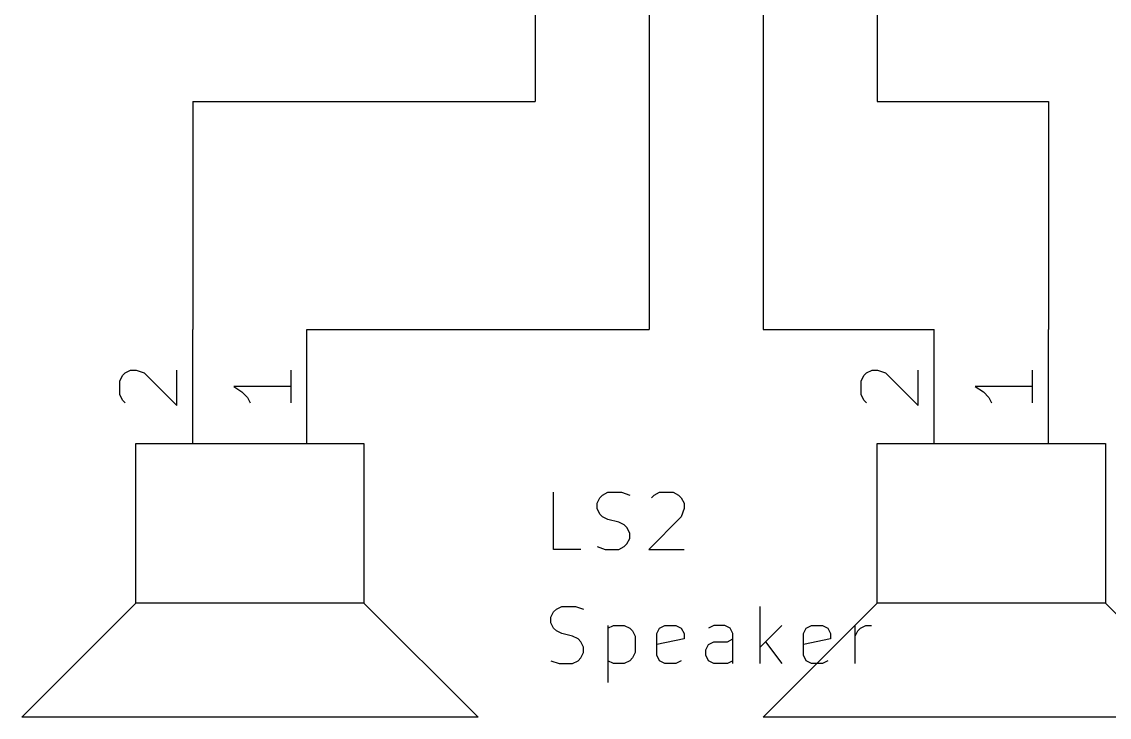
# Model space of a CAD drawing. Header units: inches. Extents: x 0.4 to 11.3, y -7.9 to -0.4.
# Drawn here: x 2.55 to 3.503, y -6.24 to -5.63 of the extents above; entities that cross this region are included whole.
import ezdxf

# ---------------------------------------------------------------- set-up
doc = ezdxf.new("R2010")
doc.units = ezdxf.units.IN
doc.header["$MEASUREMENT"] = 0
for name, color, linetype in [('GREENSIXTYFIVE', 129, 'CONTINUOUS'), ('LIGHTGREEN', 92, 'CONTINUOUS'), ('LIGHTRED', 12, 'CONTINUOUS'), ('RED', 14, 'CONTINUOUS')]:
    doc.layers.add(name, color=color, linetype=linetype)

msp = doc.modelspace()

# ---------------------------------------------------------------- linework, layer by layer
at = {"layer": 'GREENSIXTYFIVE', "linetype": 'CONTINUOUS'}
for p, q in [((3.01628, -6.0928), (3.01628, -6.0428)), ((3.01628, -6.0928), (3.01628, -6.0428)), ((3.05914, -6.04518), (3.0639, -6.0428)), ((3.05914, -6.04518), (3.0639, -6.0428)), ((3.0639, -6.0428), (3.0758, -6.0428)), ((3.0639, -6.0428), (3.0758, -6.0428)), ((3.0758, -6.0428), (3.08295, -6.04518)), ((3.0758, -6.0428), (3.08295, -6.04518)), ((3.10437, -6.04518), (3.10914, -6.0428)), ((3.10437, -6.04518), (3.10914, -6.0428)), ((3.10914, -6.0428), (3.12104, -6.0428)), ((3.10914, -6.0428), (3.12104, -6.0428)), ((3.12104, -6.0428), (3.1258, -6.04518)), ((3.12104, -6.0428), (3.1258, -6.04518)), ((3.05438, -6.05232), (3.05676, -6.04756)), ((3.05438, -6.05232), (3.05676, -6.04756)), ((3.05438, -6.05709), (3.05438, -6.05232)), ((3.05438, -6.05709), (3.05438, -6.05232)), ((3.05676, -6.04756), (3.05914, -6.04518)), ((3.05676, -6.04756), (3.05914, -6.04518)), ((3.102, -6.04756), (3.10437, -6.04518)), ((3.102, -6.04756), (3.10437, -6.04518)), ((3.1258, -6.04518), (3.12819, -6.04756)), ((3.1258, -6.04518), (3.12819, -6.04756)), ((3.12819, -6.04756), (3.13057, -6.05232)), ((3.12819, -6.04756), (3.13057, -6.05232)), ((3.13057, -6.05232), (3.13057, -6.05709)), ((3.13057, -6.05232), (3.13057, -6.05709)), ((3.05676, -6.06185), (3.05438, -6.05709)), ((3.05676, -6.06185), (3.05438, -6.05709)), ((3.05914, -6.06423), (3.05676, -6.06185)), ((3.05914, -6.06423), (3.05676, -6.06185)), ((3.13057, -6.05709), (3.12819, -6.06423)), ((3.13057, -6.05709), (3.12819, -6.06423)), ((3.0639, -6.06661), (3.05914, -6.06423)), ((3.0639, -6.06661), (3.05914, -6.06423)), ((3.07343, -6.06899), (3.0639, -6.06661)), ((3.07343, -6.06899), (3.0639, -6.06661)), ((3.07819, -6.07137), (3.07343, -6.06899)), ((3.07819, -6.07137), (3.07343, -6.06899)), ((3.08057, -6.07375), (3.07819, -6.07137)), ((3.08057, -6.07375), (3.07819, -6.07137)), ((3.12819, -6.06423), (3.09961, -6.0928)), ((3.12819, -6.06423), (3.09961, -6.0928)), ((3.08295, -6.07852), (3.08057, -6.07375)), ((3.08295, -6.07852), (3.08057, -6.07375)), ((3.08295, -6.08328), (3.08295, -6.07852)), ((3.08295, -6.08328), (3.08295, -6.07852)), ((3.05438, -6.09042), (3.06152, -6.0928)), ((3.05438, -6.09042), (3.06152, -6.0928)), ((3.07343, -6.0928), (3.07819, -6.09042)), ((3.07343, -6.0928), (3.07819, -6.09042)), ((3.07819, -6.09042), (3.08057, -6.08804)), ((3.07819, -6.09042), (3.08057, -6.08804)), ((3.08057, -6.08804), (3.08295, -6.08328)), ((3.08057, -6.08804), (3.08295, -6.08328)), ((3.04009, -6.0928), (3.01628, -6.0928)), ((3.04009, -6.0928), (3.01628, -6.0928)), ((3.06152, -6.0928), (3.07343, -6.0928)), ((3.06152, -6.0928), (3.07343, -6.0928)), ((3.09961, -6.0928), (3.13057, -6.0928)), ((3.09961, -6.0928), (3.13057, -6.0928)), ((3.0139, -6.15232), (3.01628, -6.14756)), ((3.0139, -6.15232), (3.01628, -6.14756)), ((3.01628, -6.14756), (3.01866, -6.14518)), ((3.01628, -6.14756), (3.01866, -6.14518)), ((3.01866, -6.14518), (3.02343, -6.1428)), ((3.01866, -6.14518), (3.02343, -6.1428)), ((3.02343, -6.1428), (3.03533, -6.1428)), ((3.02343, -6.1428), (3.03533, -6.1428)), ((3.03533, -6.1428), (3.04247, -6.14518)), ((3.03533, -6.1428), (3.04247, -6.14518)), ((3.19723, -6.1928), (3.19723, -6.1428)), ((3.19723, -6.1928), (3.19723, -6.1428)), ((3.0139, -6.15709), (3.0139, -6.15232)), ((3.0139, -6.15709), (3.0139, -6.15232)), ((3.01628, -6.16185), (3.0139, -6.15709)), ((3.01628, -6.16185), (3.0139, -6.15709)), ((3.01866, -6.16423), (3.01628, -6.16185)), ((3.01866, -6.16423), (3.01628, -6.16185)), ((3.02343, -6.16661), (3.01866, -6.16423)), ((3.02343, -6.16661), (3.01866, -6.16423)), ((3.03295, -6.16899), (3.02343, -6.16661)), ((3.03295, -6.16899), (3.02343, -6.16661)), ((3.0639, -6.15947), (3.0639, -6.20947)), ((3.0639, -6.16185), (3.06866, -6.15947)), ((3.0639, -6.15947), (3.0639, -6.20947)), ((3.0639, -6.16185), (3.06866, -6.15947)), ((3.06866, -6.15947), (3.07819, -6.15947)), ((3.06866, -6.15947), (3.07819, -6.15947)), ((3.07819, -6.15947), (3.08294, -6.16185)), ((3.07819, -6.15947), (3.08294, -6.16185)), ((3.08294, -6.16185), (3.08533, -6.16423)), ((3.08294, -6.16185), (3.08533, -6.16423)), ((3.08533, -6.16423), (3.08771, -6.16899)), ((3.08533, -6.16423), (3.08771, -6.16899)), ((3.10676, -6.16661), (3.10913, -6.16185)), ((3.10676, -6.16661), (3.10913, -6.16185)), ((3.10676, -6.18566), (3.10676, -6.16661)), ((3.10676, -6.18566), (3.10676, -6.16661)), ((3.10913, -6.16185), (3.1139, -6.15947)), ((3.10913, -6.16185), (3.1139, -6.15947)), ((3.1139, -6.15947), (3.12342, -6.15947)), ((3.1139, -6.15947), (3.12342, -6.15947)), ((3.12342, -6.15947), (3.12818, -6.16185)), ((3.12342, -6.15947), (3.12818, -6.16185)), ((3.12818, -6.16185), (3.13056, -6.16661)), ((3.12818, -6.16185), (3.13056, -6.16661)), ((3.13056, -6.16661), (3.13056, -6.17137)), ((3.13056, -6.16661), (3.13056, -6.17137)), ((3.15676, -6.15947), (3.15199, -6.16185)), ((3.15676, -6.15947), (3.15199, -6.16185)), ((3.16628, -6.15947), (3.15676, -6.15947)), ((3.16628, -6.15947), (3.15676, -6.15947)), ((3.17104, -6.16185), (3.16628, -6.15947)), ((3.17104, -6.16185), (3.16628, -6.15947)), ((3.17342, -6.16661), (3.17104, -6.16185)), ((3.17342, -6.16661), (3.17104, -6.16185)), ((3.17342, -6.1928), (3.17342, -6.16661)), ((3.17342, -6.1928), (3.17342, -6.16661)), ((3.21628, -6.15947), (3.19723, -6.17852)), ((3.21628, -6.15947), (3.19723, -6.17852)), ((3.23533, -6.16661), (3.2377, -6.16185)), ((3.23533, -6.16661), (3.2377, -6.16185)), ((3.23533, -6.18566), (3.23533, -6.16661)), ((3.23533, -6.18566), (3.23533, -6.16661)), ((3.2377, -6.16185), (3.24247, -6.15947)), ((3.2377, -6.16185), (3.24247, -6.15947)), ((3.24247, -6.15947), (3.25199, -6.15947)), ((3.24247, -6.15947), (3.25199, -6.15947)), ((3.25199, -6.15947), (3.25675, -6.16185)), ((3.25199, -6.15947), (3.25675, -6.16185)), ((3.25675, -6.16185), (3.25913, -6.16661)), ((3.25675, -6.16185), (3.25913, -6.16661)), ((3.25913, -6.16661), (3.25913, -6.17137)), ((3.25913, -6.16661), (3.25913, -6.17137)), ((3.28056, -6.1928), (3.28056, -6.15947)), ((3.28056, -6.1928), (3.28056, -6.15947)), ((3.28056, -6.16899), (3.28294, -6.16423)), ((3.28056, -6.16899), (3.28294, -6.16423)), ((3.28294, -6.16423), (3.28533, -6.16185)), ((3.28294, -6.16423), (3.28533, -6.16185)), ((3.28533, -6.16185), (3.29009, -6.15947)), ((3.28533, -6.16185), (3.29009, -6.15947)), ((3.29009, -6.15947), (3.29485, -6.15947)), ((3.29009, -6.15947), (3.29485, -6.15947)), ((3.03771, -6.17137), (3.03295, -6.16899)), ((3.03771, -6.17137), (3.03295, -6.16899)), ((3.04009, -6.17375), (3.03771, -6.17137)), ((3.04009, -6.17375), (3.03771, -6.17137)), ((3.04247, -6.17852), (3.04009, -6.17375)), ((3.04247, -6.17852), (3.04009, -6.17375)), ((3.08771, -6.16899), (3.08771, -6.18328)), ((3.08771, -6.16899), (3.08771, -6.18328)), ((3.13056, -6.17137), (3.10676, -6.17613)), ((3.13056, -6.17137), (3.10676, -6.17613)), ((3.14961, -6.18089), (3.15199, -6.17613)), ((3.14961, -6.18089), (3.15199, -6.17613)), ((3.15199, -6.17613), (3.15676, -6.17375)), ((3.15199, -6.17613), (3.15676, -6.17375)), ((3.15676, -6.17375), (3.16866, -6.17375)), ((3.15676, -6.17375), (3.16866, -6.17375)), ((3.16866, -6.17375), (3.17342, -6.17137)), ((3.16866, -6.17375), (3.17342, -6.17137)), ((3.20199, -6.17375), (3.21628, -6.1928)), ((3.20199, -6.17375), (3.21628, -6.1928)), ((3.25913, -6.17137), (3.23533, -6.17613)), ((3.25913, -6.17137), (3.23533, -6.17613)), ((3.04009, -6.18804), (3.04247, -6.18328)), ((3.04009, -6.18804), (3.04247, -6.18328)), ((3.04247, -6.18328), (3.04247, -6.17852)), ((3.04247, -6.18328), (3.04247, -6.17852)), ((3.08771, -6.18328), (3.08533, -6.18804)), ((3.08771, -6.18328), (3.08533, -6.18804)), ((3.10913, -6.19042), (3.10676, -6.18566)), ((3.10913, -6.19042), (3.10676, -6.18566)), ((3.14961, -6.18566), (3.14961, -6.18089)), ((3.14961, -6.18566), (3.14961, -6.18089)), ((3.15199, -6.19042), (3.14961, -6.18566)), ((3.15199, -6.19042), (3.14961, -6.18566)), ((3.2377, -6.19042), (3.23533, -6.18566)), ((3.2377, -6.19042), (3.23533, -6.18566)), ((3.0139, -6.19042), (3.02104, -6.1928)), ((3.0139, -6.19042), (3.02104, -6.1928)), ((3.02104, -6.1928), (3.03295, -6.1928)), ((3.02104, -6.1928), (3.03295, -6.1928)), ((3.03295, -6.1928), (3.03771, -6.19042)), ((3.03295, -6.1928), (3.03771, -6.19042)), ((3.03771, -6.19042), (3.04009, -6.18804)), ((3.03771, -6.19042), (3.04009, -6.18804)), ((3.06866, -6.1928), (3.0639, -6.19042)), ((3.06866, -6.1928), (3.0639, -6.19042)), ((3.07819, -6.1928), (3.06866, -6.1928)), ((3.07819, -6.1928), (3.06866, -6.1928)), ((3.08294, -6.19042), (3.07819, -6.1928)), ((3.08294, -6.19042), (3.07819, -6.1928)), ((3.08533, -6.18804), (3.08294, -6.19042)), ((3.08533, -6.18804), (3.08294, -6.19042)), ((3.1139, -6.1928), (3.10913, -6.19042)), ((3.1139, -6.1928), (3.10913, -6.19042)), ((3.12342, -6.1928), (3.1139, -6.1928)), ((3.12342, -6.1928), (3.1139, -6.1928)), ((3.12818, -6.19042), (3.12342, -6.1928)), ((3.12818, -6.19042), (3.12342, -6.1928)), ((3.15676, -6.1928), (3.15199, -6.19042)), ((3.15676, -6.1928), (3.15199, -6.19042)), ((3.16866, -6.1928), (3.15676, -6.1928)), ((3.16866, -6.1928), (3.15676, -6.1928)), ((3.17342, -6.19042), (3.16866, -6.1928)), ((3.17342, -6.19042), (3.16866, -6.1928)), ((3.24247, -6.1928), (3.2377, -6.19042)), ((3.24247, -6.1928), (3.2377, -6.19042)), ((3.25199, -6.1928), (3.24247, -6.1928)), ((3.25199, -6.1928), (3.24247, -6.1928)), ((3.25675, -6.19042), (3.25199, -6.1928)), ((3.25675, -6.19042), (3.25199, -6.1928))]:
    msp.add_line(p, q, dxfattribs=at)
at = {"layer": 'LIGHTGREEN', "linetype": 'CONTINUOUS'}
for p, q in [((3, -5.5), (3, -5.7)), ((3.1, -5.5), (3.1, -5.9)), ((3.2, -5.5), (3.2, -5.9)), ((3.3, -5.5), (3.3, -5.7)), ((2.7, -5.7), (2.7, -5.9)), ((2.7, -5.7), (3, -5.7)), ((3.3, -5.7), (3.45, -5.7)), ((3.45, -5.7), (3.45, -5.9)), ((2.8, -5.9), (3.1, -5.9)), ((3.2, -5.9), (3.35, -5.9))]:
    msp.add_line(p, q, dxfattribs=at)
at = {"layer": 'LIGHTRED', "linetype": 'CONTINUOUS'}
for p, q in [((2.63826, -5.94047), (2.64064, -5.93809)), ((2.63826, -5.94047), (2.64064, -5.93809)), ((2.64064, -5.93809), (2.6454, -5.93571)), ((2.64064, -5.93809), (2.6454, -5.93571)), ((2.6454, -5.93571), (2.65017, -5.93571)), ((2.6454, -5.93571), (2.65017, -5.93571)), ((2.65017, -5.93571), (2.65731, -5.93809)), ((2.65017, -5.93571), (2.65731, -5.93809)), ((2.65731, -5.93809), (2.68588, -5.96666)), ((2.65731, -5.93809), (2.68588, -5.96666)), ((2.68588, -5.96666), (2.68588, -5.93571)), ((2.68588, -5.96666), (2.68588, -5.93571)), ((2.78588, -5.93571), (2.78588, -5.96428)), ((2.78588, -5.93571), (2.78588, -5.96428)), ((3.28826, -5.94047), (3.29064, -5.93809)), ((3.28826, -5.94047), (3.29064, -5.93809)), ((3.29064, -5.93809), (3.2954, -5.93571)), ((3.29064, -5.93809), (3.2954, -5.93571)), ((3.2954, -5.93571), (3.30017, -5.93571)), ((3.2954, -5.93571), (3.30017, -5.93571)), ((3.30017, -5.93571), (3.30731, -5.93809)), ((3.30017, -5.93571), (3.30731, -5.93809)), ((3.30731, -5.93809), (3.33588, -5.96666)), ((3.30731, -5.93809), (3.33588, -5.96666)), ((3.33588, -5.96666), (3.33588, -5.93571)), ((3.33588, -5.96666), (3.33588, -5.93571)), ((3.43588, -5.93571), (3.43588, -5.96428)), ((3.43588, -5.93571), (3.43588, -5.96428)), ((2.63588, -5.94523), (2.63826, -5.94047)), ((2.63588, -5.94523), (2.63826, -5.94047)), ((2.63588, -5.95714), (2.63588, -5.94523)), ((2.63588, -5.95714), (2.63588, -5.94523)), ((3.28588, -5.94523), (3.28826, -5.94047)), ((3.28588, -5.94523), (3.28826, -5.94047)), ((3.28588, -5.95714), (3.28588, -5.94523)), ((3.28588, -5.95714), (3.28588, -5.94523)), ((2.63826, -5.9619), (2.63588, -5.95714)), ((2.63826, -5.9619), (2.63588, -5.95714)), ((2.78588, -5.95), (2.73588, -5.95)), ((2.73588, -5.95), (2.74302, -5.95476)), ((2.78588, -5.95), (2.73588, -5.95)), ((2.73588, -5.95), (2.74302, -5.95476)), ((2.74302, -5.95476), (2.74778, -5.95952)), ((2.74302, -5.95476), (2.74778, -5.95952)), ((3.28826, -5.9619), (3.28588, -5.95714)), ((3.28826, -5.9619), (3.28588, -5.95714)), ((3.43588, -5.95), (3.38588, -5.95)), ((3.38588, -5.95), (3.39302, -5.95476)), ((3.43588, -5.95), (3.38588, -5.95)), ((3.38588, -5.95), (3.39302, -5.95476)), ((3.39302, -5.95476), (3.39778, -5.95952)), ((3.39302, -5.95476), (3.39778, -5.95952)), ((2.64064, -5.96428), (2.63826, -5.9619)), ((2.64064, -5.96428), (2.63826, -5.9619)), ((2.74778, -5.95952), (2.75017, -5.96428)), ((2.74778, -5.95952), (2.75017, -5.96428)), ((3.29064, -5.96428), (3.28826, -5.9619)), ((3.29064, -5.96428), (3.28826, -5.9619)), ((3.39778, -5.95952), (3.40017, -5.96428)), ((3.39778, -5.95952), (3.40017, -5.96428))]:
    msp.add_line(p, q, dxfattribs=at)
at = {"layer": 'RED', "linetype": 'CONTINUOUS'}
for p, q in [((2.7, -6), (2.7, -5.9)), ((2.7, -6), (2.7, -5.9)), ((2.8, -6), (2.8, -5.9)), ((2.8, -6), (2.8, -5.9)), ((3.35, -6), (3.35, -5.9)), ((3.35, -6), (3.35, -5.9)), ((3.45, -6), (3.45, -5.9)), ((3.45, -6), (3.45, -5.9)), ((2.65, -6.14), (2.65, -6)), ((2.65, -6), (2.85, -6)), ((2.85, -6), (2.85, -6.14)), ((3.3, -6.14), (3.3, -6)), ((3.3, -6), (3.5, -6)), ((3.5, -6), (3.5, -6.14)), ((2.55, -6.24), (2.65, -6.14)), ((2.85, -6.14), (2.65, -6.14)), ((2.85, -6.14), (2.95, -6.24)), ((3.2, -6.24), (3.3, -6.14)), ((3.5, -6.14), (3.3, -6.14)), ((3.5, -6.14), (3.6, -6.24)), ((2.95, -6.24), (2.55, -6.24)), ((3.6, -6.24), (3.2, -6.24))]:
    msp.add_line(p, q, dxfattribs=at)

doc.saveas('drawing.dxf')
